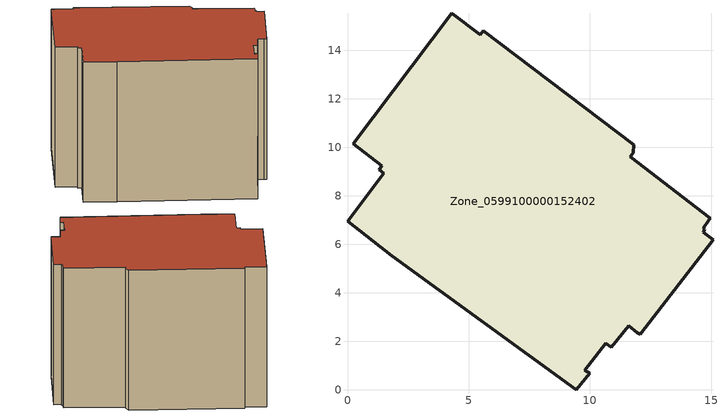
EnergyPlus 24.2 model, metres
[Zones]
Zone_0599100000152402
 floor ground (C_G): 10.88,1.76 10.64,1.93 9.79,0.81 10,0.69 9.43,0 1.82,5.53 0,6.95 1.5,8.93 1.3,9.09 1.42,9.24 0.23,10.14 4.31,15.54 5.47,14.66 5.59,14.82 11.82,10.11 11.79,9.79 11.66,9.62 14.96,7.07 14.9,6.99 14.69,6.66 14.73,6.63 14.67,6.5 15.08,6.19 12.09,2.29 11.95,2.36 11.6,2.64 z0
 wall outside (C_F): 9.43,0 10,0.69 9.79,0.81 10.64,1.93 10.88,1.76 11.6,2.64 11.95,2.36 12.09,2.29 15.08,6.19 14.67,6.5 14.73,6.63 14.69,6.66 14.9,6.99 14.96,7.07 11.66,9.62 11.79,9.79 11.82,10.11 5.59,14.82 5.47,14.66 4.31,15.54 0.23,10.14 1.42,9.24 1.3,9.09 1.5,8.93 0,6.95 1.82,5.53 9.43,0 z0:10.12
 roof outside (C_R): 10.64,1.93 10.88,1.76 11.6,2.64 11.95,2.36 12.09,2.29 15.08,6.19 14.67,6.5 14.73,6.63 14.69,6.66 14.9,6.99 14.96,7.07 11.66,9.62 11.79,9.79 11.82,10.11 5.59,14.82 5.47,14.66 4.31,15.54 0.23,10.14 1.42,9.24 1.3,9.09 1.5,8.93 0,6.95 1.82,5.53 9.43,0 10,0.69 9.79,0.81 z10.12
[BUILDING]
Pand.0599100000152402: North Axis=0; Terrain=City; Loads Convergence Tolerance Value=0.04; Temperature Convergence Tolerance Value=0.4; Solar Distribution=FullExterior; Maximum Number of Warmup Days=25; Minimum Number of Warmup Days=1
[Site:Location]
Rotterdam.The.Hague.AP_ZH_NLD Design_Conditions: Latitude=51.96; Longitude=4.45; Time Zone=1; Elevation=-4.5
[SITE:GROUNDTEMPERATURE:BUILDINGSURFACE]
18, 18, 18, 18, 18, 18, 18, 18, 18, 18, 18, 18
[MATERIAL] Thermal Absorptance=0.9; Solar Absorptance=0.7; Visible Absorptance=0.7
Name | Roughness | Thickness | Conductivity | Density | Specific Heat
G.D.1965 | MediumSmooth | 0.15 | 1 | 540 | 1210
F.D.1965 | Rough | 0.3 | 0.857143 | 1920 | 840
R.D.1965 | MediumRough | 0.2 | 0.08 | 1500 | 1000
[CONSTRUCTION]
C_G: G.D.1965
C_F: F.D.1965
C_R: R.D.1965
[ZONE]
Zone_0599100000152402: Type=1; Multiplier=1; Ceiling Height=Autocalculate; Volume=Autocalculate; Floor Area=autocalculate; Part of Total Floor Area=Yes
[ZONEINFILTRATION:DESIGNFLOWRATE]
Infil_Zone_0599100000152402: Zone or ZoneList or Space or SpaceList=Zone_0599100000152402; Schedule=AlwaysOn; Design Flow Rate Calculation Method=Flow/Area; Flow Rate per Floor Area=0.0042; Constant Term Coefficient=1; Temperature Term Coefficient=0; Velocity Term Coefficient=0; Velocity Squared Term Coefficient=0
[HVACTEMPLATE:ZONE:IDEALLOADSAIRSYSTEM]
Zone_0599100000152402: Maximum Heating Supply Air Temperature=50; Minimum Cooling Supply Air Temperature=13; Maximum Heating Supply Air Humidity Ratio=0.0156; Minimum Cooling Supply Air Humidity Ratio=0.0077; Heating Limit=NoLimit; Cooling Limit=NoLimit; Dehumidification Control Type=ConstantSensibleHeatRatio; Cooling Sensible Heat Ratio=0.7; Dehumidification Setpoint=60; Humidification Control Type=None; Humidification Setpoint=30; Outdoor Air Method=None; Outdoor Air Flow Rate per Person=0.00944; Outdoor Air Flow Rate per Zone Floor Area=0; Outdoor Air Flow Rate per Zone=0; Demand Controlled Ventilation Type=None; Outdoor Air Economizer Type=NoEconomizer; Heat Recovery Type=None; Sensible Heat Recovery Effectiveness=0.7; Latent Heat Recovery Effectiveness=0.65
[ZONECONTROL:THERMOSTAT]
ThermostatControl_Zone_0599100000152402: Zone or ZoneList=Zone_0599100000152402; Control Type Schedule=DualSetpointControlType; Control 1=Thermostat_Zone_0599100000152402; Temperature Difference Between Cutout And Setpoint=0
[THERMOSTATSETPOINT:DUALSETPOINT]
Thermostat_Zone_0599100000152402: Heating Setpoint Temperature Schedule=HeatingSetpoint_Zone_0599100000152402; Cooling Setpoint Temperature Schedule=CoolingSetpoint_Zone_0599100000152402
[SCHEDULE:COMPACT]
HeatingSetpoint_Zone_0599100000152402: Through: 12/31, For: AllDays, Until: 24:00, 21
CoolingSetpoint_Zone_0599100000152402: Through: 12/31, For: AllDays, Until: 24:00, 24
DualSetpointControlType: Through: 12/31, For: AllDays, Until: 24:00, 4
AlwaysOn: Through: 12/31, For: AllDays, Until: 24:00, 1
